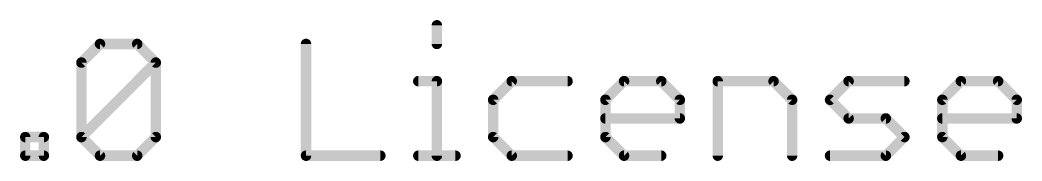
# Model space of a CAD drawing. Extents: x -128 to 56, y -3 to 18.
# Drawn here: x -35.24 to -20.64, y 5.08 to 7.13 of the extents above; entities that cross this region are included whole.
import ezdxf

# ---------------------------------------------------------------- set-up
doc = ezdxf.new("R2010")
doc.units = 0
doc.layers.add('27', color=253, linetype='CONTINUOUS')

msp = doc.modelspace()

# ---------------------------------------------------------------- linework, layer by layer
at = {"layer": '27', "const_width": 0.1524}
for points in [[(-29.1654, 7.0544), (-29.1654, 6.7832)], [(-34.348, 6.512), (-34.0769, 6.7832)], [(-34.0769, 6.7832), (-33.5345, 6.7832)], [(-33.5345, 6.7832), (-33.2634, 6.512)], [(-31.0737, 6.7832), (-31.0737, 5.1562)], [(-34.348, 5.4274), (-34.348, 6.512)], [(-34.348, 5.4274), (-33.2634, 6.512)], [(-33.2634, 6.512), (-33.2634, 5.4274)], [(-29.4365, 6.2409), (-29.1654, 6.2409)], [(-29.1654, 6.2409), (-29.1654, 5.1562)], [(-28.0739, 6.2409), (-28.3451, 5.9697)], [(-27.2605, 6.2409), (-28.0739, 6.2409)], [(-26.708, 5.9697), (-26.4368, 6.2409)], [(-26.4368, 6.2409), (-25.8945, 6.2409)], [(-25.8945, 6.2409), (-25.6233, 5.9697)], [(-25.0708, 5.1562), (-25.0708, 6.2409)], [(-25.0708, 6.2409), (-24.2573, 6.2409)], [(-24.2573, 6.2409), (-23.9861, 5.9697)], [(-23.4336, 5.9697), (-23.1625, 6.2409)], [(-23.1625, 6.2409), (-22.349, 6.2409)], [(-21.7965, 5.9697), (-21.5253, 6.2409)], [(-21.5253, 6.2409), (-20.983, 6.2409)], [(-20.983, 6.2409), (-20.7118, 5.9697)], [(-28.3451, 5.9697), (-28.3451, 5.4274)], [(-26.708, 5.4274), (-26.708, 5.9697)], [(-25.6233, 5.9697), (-25.6233, 5.6985)], [(-23.9861, 5.9697), (-23.9861, 5.1562)], [(-23.1625, 5.6985), (-23.4336, 5.9697)], [(-21.7965, 5.4274), (-21.7965, 5.9697)], [(-20.7118, 5.9697), (-20.7118, 5.6985)], [(-25.6233, 5.6985), (-26.708, 5.6985)], [(-22.6201, 5.6985), (-23.1625, 5.6985)], [(-22.349, 5.4274), (-22.6201, 5.6985)], [(-20.7118, 5.6985), (-21.7965, 5.6985)], [(-35.1666, 5.1562), (-35.1666, 5.4274)], [(-35.1666, 5.4274), (-34.8954, 5.4274)], [(-34.8954, 5.4274), (-34.8954, 5.1562)], [(-34.0769, 5.1562), (-34.348, 5.4274)], [(-33.2634, 5.4274), (-33.5345, 5.1562)], [(-28.3451, 5.4274), (-28.0739, 5.1562)], [(-26.4368, 5.1562), (-26.708, 5.4274)], [(-22.6201, 5.1562), (-22.349, 5.4274)], [(-21.5253, 5.1562), (-21.7965, 5.4274)], [(-34.8954, 5.1562), (-35.1666, 5.1562)], [(-33.5345, 5.1562), (-34.0769, 5.1562)], [(-31.0737, 5.1562), (-29.989, 5.1562)], [(-29.4365, 5.1562), (-28.8942, 5.1562)], [(-28.0739, 5.1562), (-27.2605, 5.1562)], [(-25.8945, 5.1562), (-26.4368, 5.1562)], [(-23.4336, 5.1562), (-22.6201, 5.1562)], [(-20.983, 5.1562), (-21.5253, 5.1562)]]:
    msp.add_lwpolyline(points, dxfattribs=at)
at = {"layer": '27', "const_width": 0.0762}
for points in [[(-29.1273, 7.0544, 1), (-29.2035, 7.0544)], [(-34.0769, 6.8213, 1), (-34.0769, 6.7451)], [(-34.0499, 6.7562, 1), (-34.1038, 6.8101)], [(-33.5076, 6.8101, 1), (-33.5615, 6.7562)], [(-33.5345, 6.7451, 1), (-33.5345, 6.8213)], [(-31.0356, 6.7832, 1), (-31.1118, 6.7832)], [(-29.2035, 6.7832, 1), (-29.1273, 6.7832)], [(-34.375, 6.539, 1), (-34.3211, 6.4851)], [(-34.3099, 6.512, 1), (-34.3861, 6.512)], [(-33.2253, 6.512, 1), (-33.3015, 6.512)], [(-33.2364, 6.4851, 1), (-33.2903, 6.539)], [(-33.2903, 6.4851, 1), (-33.2364, 6.539)], [(-29.4365, 6.279, 1), (-29.4365, 6.2028)], [(-29.1273, 6.2409, 1), (-29.2035, 6.2409)], [(-29.1654, 6.2028, 1), (-29.1654, 6.279)], [(-28.0739, 6.279, 1), (-28.0739, 6.2028)], [(-28.047, 6.2139, 1), (-28.1009, 6.2678)], [(-27.2605, 6.2028, 1), (-27.2605, 6.279)], [(-26.4368, 6.279, 1), (-26.4368, 6.2028)], [(-26.4098, 6.2139, 1), (-26.4637, 6.2678)], [(-25.8675, 6.2678, 1), (-25.9214, 6.2139)], [(-25.8945, 6.2028, 1), (-25.8945, 6.279)], [(-25.0327, 6.2409, 1), (-25.1089, 6.2409)], [(-25.0708, 6.279, 1), (-25.0708, 6.2028)], [(-24.2304, 6.2678, 1), (-24.2842, 6.2139)], [(-24.2573, 6.2028, 1), (-24.2573, 6.279)], [(-23.1625, 6.279, 1), (-23.1625, 6.2028)], [(-23.1355, 6.2139, 1), (-23.1894, 6.2678)], [(-22.349, 6.2028, 1), (-22.349, 6.279)], [(-21.5253, 6.279, 1), (-21.5253, 6.2028)], [(-21.4984, 6.2139, 1), (-21.5523, 6.2678)], [(-20.956, 6.2678, 1), (-21.0099, 6.2139)], [(-20.983, 6.2028, 1), (-20.983, 6.279)], [(-28.307, 5.9697, 1), (-28.3832, 5.9697)], [(-28.3721, 5.9966, 1), (-28.3182, 5.9428)], [(-26.6699, 5.9697, 1), (-26.7461, 5.9697)], [(-26.7349, 5.9966, 1), (-26.681, 5.9428)], [(-25.5852, 5.9697, 1), (-25.6614, 5.9697)], [(-25.6502, 5.9428, 1), (-25.5964, 5.9966)], [(-23.948, 5.9697, 1), (-24.0242, 5.9697)], [(-24.0131, 5.9428, 1), (-23.9592, 5.9966)], [(-23.4067, 5.9966, 1), (-23.4606, 5.9428)], [(-23.4606, 5.9966, 1), (-23.4067, 5.9428)], [(-21.7584, 5.9697, 1), (-21.8346, 5.9697)], [(-21.8234, 5.9966, 1), (-21.7695, 5.9428)], [(-20.6737, 5.9697, 1), (-20.7499, 5.9697)], [(-20.7388, 5.9428, 1), (-20.6849, 5.9966)], [(-26.708, 5.7366, 1), (-26.708, 5.6604)], [(-25.6614, 5.6985, 1), (-25.5852, 5.6985)], [(-25.6233, 5.6604, 1), (-25.6233, 5.7366)], [(-23.1625, 5.7366, 1), (-23.1625, 5.6604)], [(-23.1894, 5.6716, 1), (-23.1355, 5.7255)], [(-22.5932, 5.7255, 1), (-22.6471, 5.6716)], [(-22.6201, 5.6604, 1), (-22.6201, 5.7366)], [(-21.7965, 5.7366, 1), (-21.7965, 5.6604)], [(-20.7499, 5.6985, 1), (-20.6737, 5.6985)], [(-20.7118, 5.6604, 1), (-20.7118, 5.7366)], [(-35.1285, 5.4274, 1), (-35.2047, 5.4274)], [(-35.1666, 5.4655, 1), (-35.1666, 5.3893)], [(-34.8573, 5.4274, 1), (-34.9335, 5.4274)], [(-34.8954, 5.3893, 1), (-34.8954, 5.4655)], [(-34.3211, 5.4543, 1), (-34.375, 5.4004)], [(-34.375, 5.4543, 1), (-34.3211, 5.4004)], [(-34.3861, 5.4274, 1), (-34.3099, 5.4274)], [(-33.3015, 5.4274, 1), (-33.2253, 5.4274)], [(-33.2364, 5.4004, 1), (-33.2903, 5.4543)], [(-28.3182, 5.4543, 1), (-28.3721, 5.4004)], [(-28.3832, 5.4274, 1), (-28.307, 5.4274)], [(-26.681, 5.4543, 1), (-26.7349, 5.4004)], [(-26.7461, 5.4274, 1), (-26.6699, 5.4274)], [(-22.322, 5.4004, 1), (-22.3759, 5.4543)], [(-22.3759, 5.4004, 1), (-22.322, 5.4543)], [(-21.7695, 5.4543, 1), (-21.8234, 5.4004)], [(-21.8346, 5.4274, 1), (-21.7584, 5.4274)], [(-35.1666, 5.1943, 1), (-35.1666, 5.1181)], [(-35.2047, 5.1562, 1), (-35.1285, 5.1562)], [(-34.9335, 5.1562, 1), (-34.8573, 5.1562)], [(-34.8954, 5.1181, 1), (-34.8954, 5.1943)], [(-34.0769, 5.1943, 1), (-34.0769, 5.1181)], [(-34.1038, 5.1293, 1), (-34.0499, 5.1831)], [(-33.5615, 5.1831, 1), (-33.5076, 5.1293)], [(-33.5345, 5.1181, 1), (-33.5345, 5.1943)], [(-31.0737, 5.1943, 1), (-31.0737, 5.1181)], [(-31.1118, 5.1562, 1), (-31.0356, 5.1562)], [(-29.989, 5.1181, 1), (-29.989, 5.1943)], [(-29.4365, 5.1943, 1), (-29.4365, 5.1181)], [(-29.2035, 5.1562, 1), (-29.1273, 5.1562)], [(-28.8942, 5.1181, 1), (-28.8942, 5.1943)], [(-28.0739, 5.1943, 1), (-28.0739, 5.1181)], [(-28.1009, 5.1293, 1), (-28.047, 5.1831)], [(-27.2605, 5.1181, 1), (-27.2605, 5.1943)], [(-26.4368, 5.1943, 1), (-26.4368, 5.1181)], [(-26.4637, 5.1293, 1), (-26.4098, 5.1831)], [(-25.8945, 5.1181, 1), (-25.8945, 5.1943)], [(-25.1089, 5.1562, 1), (-25.0327, 5.1562)], [(-24.0242, 5.1562, 1), (-23.948, 5.1562)], [(-23.4336, 5.1943, 1), (-23.4336, 5.1181)], [(-22.6471, 5.1831, 1), (-22.5932, 5.1293)], [(-22.6201, 5.1181, 1), (-22.6201, 5.1943)], [(-21.5253, 5.1943, 1), (-21.5253, 5.1181)], [(-21.5523, 5.1293, 1), (-21.4984, 5.1831)], [(-20.983, 5.1181, 1), (-20.983, 5.1943)]]:
    msp.add_lwpolyline(points, format="xyb", dxfattribs=at)

doc.saveas('drawing.dxf')
